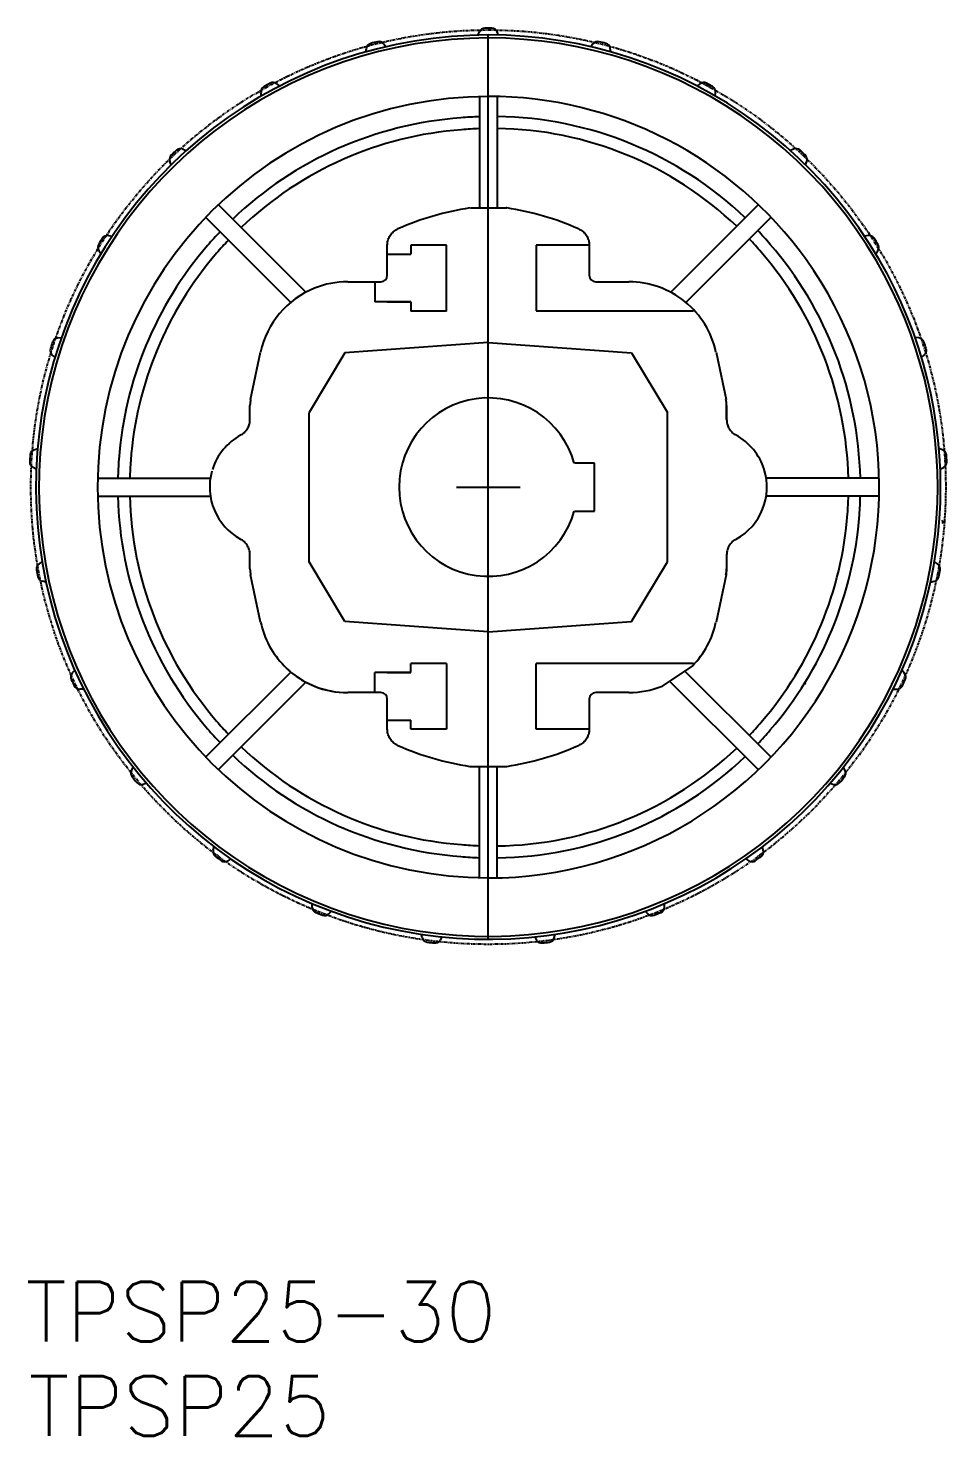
# Model space of a CAD drawing. Extents: x 21 to 383, y 33 to 269.
# Drawn here: x 21.1 to 175, y 33 to 268.8 of the extents above; entities that cross this region are included whole.
import ezdxf

# ---------------------------------------------------------------- set-up
doc = ezdxf.new("R2010")
doc.units = 0
doc.header["$MEASUREMENT"] = 0
doc.linetypes.add('CENTER', pattern=[17.5, 13, -1.5, 1.5, -1.5])
doc.linetypes.add('PHANTOM', pattern=[0.8, 0.45, -0.05, 0.1, -0.05, 0.1, -0.05])
doc.layers.get('0').update_dxf_attribs({"linetype": 'CONTINUOUS'})
doc.layers.add('CENTER', color=1, linetype='CENTER')
doc.styles.get("Standard").update_dxf_attribs({"font": 'txt.shx', "bigfont": 'extfont.shx'})

msp = doc.modelspace()

# ---------------------------------------------------------------- linework, layer by layer
at = {"color": 7, "linetype": 'Continuous'}
for p, q in [((96.46, 267.66), (96.69, 268.21)), ((98.19, 206.93), (98.19, 267.68)), ((99.92, 267.66), (99.69, 268.21)), ((77.68, 264.85), (77.77, 265.44)), ((80.67, 266.19), (81.04, 265.71)), ((115.71, 266.19), (115.34, 265.71)), ((118.7, 264.85), (118.62, 265.44)), ((62.75, 259.5), (63.23, 259.13)), ((133.63, 259.5), (133.15, 259.13)), ((60.19, 257.45), (60.12, 258.05)), ((96.69, 257.35), (96.69, 238.72)), ((99.69, 257.38), (99.69, 238.72)), ((136.19, 257.45), (136.26, 258.05)), ((47.06, 248.56), (47.61, 248.32)), ((149.32, 248.56), (148.77, 248.32)), ((45.09, 245.95), (44.88, 246.51)), ((151.3, 245.95), (151.51, 246.51)), ((52.99, 239.25), (67.65, 224.59)), ((95.21, 238.72), (101.18, 238.72)), ((95.21, 238.72), (101.18, 238.72)), ((143.41, 239.27), (128.73, 224.59)), ((50.87, 237.12), (65.11, 222.89)), ((145.54, 237.15), (131.27, 222.89)), ((34.58, 234.07), (35.18, 233.97)), ((161.8, 234.07), (161.2, 233.97)), ((33.32, 231.04), (32.98, 231.54)), ((81.28, 227.43), (81.28, 232.46)), ((81.28, 227.43), (81.28, 232.46)), ((91.19, 232.46), (85.19, 232.46)), ((91.19, 232.46), (85.19, 232.46)), ((85.19, 232.46), (85.19, 230.95)), ((91.19, 221.44), (91.19, 232.46)), ((115.1, 232.46), (106.19, 232.46)), ((106.19, 232.46), (106.19, 221.46)), ((115.1, 232.46), (115.1, 227.43)), ((115.1, 232.46), (115.1, 227.43)), ((163.06, 231.04), (163.4, 231.54)), ((81.28, 230.95), (85.19, 230.95)), ((74.65, 226.34), (80.19, 226.34)), ((74.65, 226.34), (80.19, 226.34)), ((79.19, 226.34), (79.19, 222.95)), ((116.19, 226.34), (121.73, 226.34)), ((116.19, 226.34), (121.73, 226.34)), ((85.19, 222.95), (79.19, 222.95)), ((81.28, 222.95), (85.19, 222.95)), ((85.19, 222.95), (85.19, 221.44)), ((131.66, 222.58), (131.66, 222.59)), ((91.19, 221.44), (85.19, 221.44)), ((132.57, 221.44), (106.19, 221.44)), ((26.1, 216.93), (26.7, 216.98)), ((170.28, 216.93), (169.68, 216.98)), ((98.19, 216.18), (74.19, 214.43)), ((98.19, 167.68), (98.19, 216.18)), ((98.19, 216.18), (122.19, 214.43)), ((25.63, 213.68), (25.17, 214.07)), ((58.38, 206.63), (60.06, 214.53)), ((58.38, 206.63), (60.06, 214.53)), ((74.19, 214.43), (68.19, 204.43)), ((122.19, 214.43), (128.19, 204.43)), ((136.32, 214.53), (138, 206.63)), ((136.32, 214.53), (138, 206.63)), ((170.75, 213.68), (171.21, 214.07)), ((58.28, 203.27), (58.28, 205.61)), ((58.28, 203.27), (58.28, 205.61)), ((138.1, 203.27), (138.1, 205.61)), ((138.1, 205.61), (138.1, 203.27)), ((68.19, 179.43), (68.19, 204.43)), ((128.19, 179.43), (128.19, 204.43)), ((22.15, 198.21), (22.72, 198.41)), ((174.23, 198.21), (173.66, 198.41)), ((116, 195.93), (112.6, 195.93)), ((116, 187.93), (116, 195.93)), ((22.5, 194.95), (21.96, 195.22)), ((32.77, 193.43), (51.64, 193.43)), ((163.65, 193.43), (144.74, 193.43)), ((173.88, 194.95), (174.42, 195.22)), ((32.77, 190.43), (51.64, 190.43)), ((163.65, 190.43), (144.74, 190.43)), ((112.6, 187.93), (116, 187.93)), ((174.63, 186.34), (174.13, 185.84)), ((174.63, 185.84), (174.13, 186.34)), ((22.98, 179.11), (23.48, 179.44)), ((58.28, 178.24), (58.28, 180.58)), ((58.28, 178.24), (58.28, 180.58)), ((74.19, 169.43), (68.19, 179.43)), ((122.19, 169.43), (128.19, 179.43)), ((138.1, 180.58), (138.1, 178.24)), ((138.1, 180.58), (138.1, 178.24)), ((173.41, 179.11), (172.9, 179.44)), ((60.06, 169.33), (58.38, 177.22)), ((60.06, 169.33), (58.38, 177.22)), ((98.19, 116.18), (98.19, 176.93)), ((138, 177.22), (136.32, 169.33)), ((138, 177.22), (136.32, 169.33)), ((138.1, 178.24), (138, 177.22)), ((24.13, 176.03), (23.54, 176.16)), ((172.25, 176.03), (172.84, 176.16)), ((98.19, 167.68), (74.19, 169.43)), ((98.19, 167.68), (122.19, 169.43)), ((28.53, 160.8), (28.93, 161.25)), ((50.87, 146.73), (65.11, 160.96)), ((64.01, 161.98), (64.02, 161.97)), ((64.01, 161.98), (64.02, 161.97)), ((64.02, 161.97), (64.72, 161.26)), ((64.02, 161.97), (64.72, 161.26)), ((85.19, 160.9), (79.19, 160.9)), ((79.19, 157.51), (79.19, 160.9)), ((81.28, 160.9), (85.19, 160.9)), ((91.19, 162.41), (85.19, 162.41)), ((85.19, 160.9), (85.19, 162.41)), ((91.19, 162.41), (91.19, 151.4)), ((106.19, 151.4), (106.19, 162.4)), ((132.57, 162.4), (106.19, 162.4)), ((132.37, 161.98), (127.3, 158.59)), ((132.37, 161.98), (127.3, 158.59)), ((145.54, 146.7), (131.11, 161.13)), ((131.66, 161.27), (131.66, 161.26)), ((167.85, 160.8), (167.45, 161.25)), ((30.41, 158.11), (29.8, 158.09)), ((52.99, 144.61), (67.65, 159.26)), ((143.41, 144.58), (128.56, 159.43)), ((165.97, 158.11), (166.58, 158.09)), ((80.19, 157.51), (74.65, 157.51)), ((80.19, 157.51), (74.65, 157.51)), ((81.28, 151.4), (81.28, 156.43)), ((81.28, 151.4), (81.28, 156.43)), ((115.1, 156.43), (115.1, 151.4)), ((115.1, 156.43), (115.1, 151.4)), ((121.73, 157.51), (116.19, 157.51)), ((121.73, 157.51), (116.19, 157.51)), ((81.28, 152.9), (85.19, 152.9)), ((85.19, 151.4), (85.19, 152.9)), ((91.19, 151.4), (85.19, 151.4)), ((91.19, 151.4), (85.19, 151.4)), ((115.1, 151.4), (106.19, 151.4)), ((38.45, 144.46), (38.73, 144.99)), ((95.11, 145.15), (101.28, 145.15)), ((95.11, 145.15), (101.28, 145.15)), ((96.69, 126.51), (96.69, 145.15)), ((99.69, 126.47), (99.69, 145.15)), ((157.93, 144.46), (157.65, 144.99)), ((40.94, 142.32), (40.37, 142.14)), ((155.44, 142.32), (156.01, 142.14)), ((52.14, 131.09), (52.27, 131.68)), ((144.24, 131.09), (144.11, 131.68)), ((55.08, 129.64), (54.57, 129.33)), ((141.3, 129.64), (141.82, 129.33)), ((68.71, 121.55), (68.7, 122.15)), ((71.92, 120.88), (71.5, 120.45)), ((124.46, 120.88), (124.88, 120.45)), ((127.67, 121.55), (127.68, 122.15)), ((87.14, 116.43), (86.98, 117.01)), ((90.42, 116.58), (90.12, 116.06)), ((105.96, 116.58), (106.26, 116.06)), ((109.24, 116.43), (109.4, 117.01))]:
    msp.add_line(p, q, dxfattribs=at)
at = {"color": 3, "linetype": 'PHANTOM'}
msp.add_circle((98.19, 191.93), 76.6, dxfattribs=at)
at = {"color": 7, "linetype": 'Continuous'}
for centre, radius, start, end in [((98.19, 191.93), 75.75, 30.2477, 325.7493), ((98.19, 191.93), 75.25, 30.2772, 325.72), ((98.19, 191.93), 76.9, 103.9631, 104.8369), ((79.88, 265.58), 1, 37.2, 103.9631), ((97.61, 267.82), 1, 90.4369, 157.2), ((98.19, 191.93), 76.9, 89.5631, 90.4369), ((98.77, 267.82), 1, 22.8, 89.5631), ((116.5, 265.58), 1, 76.0369, 142.8), ((98.19, 191.93), 76.9, 75.1631, 76.0369), ((78.75, 265.3), 1, 104.8369, 171.6), ((117.63, 265.3), 1, 8.4, 75.1631), ((98.19, 191.93), 76.9, 118.3631, 119.2369), ((62.13, 258.72), 1, 51.6, 118.3631), ((134.25, 258.72), 1, 61.6369, 128.4), ((98.19, 191.93), 76.9, 60.7631, 61.6369), ((98.19, 191.93), 65.44, 90, 270), ((61.12, 258.16), 1, 119.2369, 186), ((98.19, 191.93), 65.47, 35.6339, 90), ((135.26, 258.16), 1, 354, 60.7631), ((98.19, 191.93), 62.05, 94.2644, 133.6148), ((98.87, 192.79), 61.24, 92.0379, 94.9571), ((98.87, 192.79), 61.24, 46.2782, 89.2307), ((98.19, 191.93), 60.05, 94.2644, 133.5687), ((98.87, 192.79), 59.24, 92.1054, 94.979), ((98.87, 192.79), 59.24, 46.3215, 89.2035), ((98.19, 191.93), 76.9, 132.7631, 133.6369), ((46.66, 247.65), 1, 66, 132.7631), ((149.72, 247.65), 1, 47.2369, 114), ((98.19, 191.93), 76.9, 46.3631, 47.2369), ((45.81, 246.86), 1, 133.6369, 200.4), ((150.57, 246.86), 1, 339.6, 46.3631), ((102.19, 191.93), 47.31, 98.6129, 113.8448), ((102.19, 191.93), 47.31, 98.6129, 113.8448), ((94.19, 191.93), 47.31, 66.1552, 81.3871), ((94.19, 191.93), 47.31, 66.1552, 81.3871), ((98.19, 191.93), 76.9, 147.1631, 148.0369), ((34.42, 233.08), 1, 80.4, 147.1631), ((98.19, 191.93), 62.05, 136.3852, 139.2644), ((98.87, 192.79), 59.24, 40.531, 43.4199), ((98.87, 192.79), 61.24, 40.5374, 43.4712), ((161.96, 233.08), 1, 32.8369, 99.6), ((98.19, 191.93), 76.9, 31.9631, 32.8369), ((33.8, 232.11), 1, 148.0369, 214.8), ((98.19, 191.93), 62.05, 139.2644, 175.7356), ((98.19, 191.93), 60.05, 139.2644, 175.7356), ((98.19, 191.93), 60.05, 136.4313, 139.2644), ((98.19, 191.93), 60.32, 1.4249, 40.7383), ((98.19, 191.93), 62.32, 1.3792, 40.7383), ((162.58, 232.11), 1, 325.2, 31.9631), ((98.19, 191.93), 65.47, 270, 35.6339), ((98.19, 191.93), 75.25, 325.72, 30.2772), ((98.19, 191.93), 75.75, 325.7493, 30.2477), ((80.19, 227.43), 1.09, 270, 0), ((80.19, 227.43), 1.09, 270, 0), ((116.19, 227.43), 1.09, 180, 270), ((116.19, 227.43), 1.09, 180, 270), ((74.65, 211.43), 14.91, 111.9466, 168), ((74.65, 211.43), 14.91, 111.9466, 168), ((74.65, 211.43), 14.91, 90, 111.9466), ((74.65, 211.43), 14.91, 90, 111.9466), ((121.73, 211.43), 14.91, 50.9186, 90), ((121.73, 211.43), 14.91, 50.9186, 90), ((121.73, 211.43), 14.91, 68.0534, 68.0893), ((121.73, 211.43), 14.91, 12, 50.9186), ((121.73, 211.43), 14.91, 12, 50.9186), ((121.73, 211.43), 14.91, 44.4842, 44.5173), ((25.83, 214.83), 1, 162.4369, 229.2), ((98.19, 191.93), 76.9, 161.5631, 162.4369), ((26.19, 215.93), 1, 94.8, 161.5631), ((170.19, 215.93), 1, 18.4369, 85.2), ((98.19, 191.93), 76.9, 17.5631, 18.4369), ((170.55, 214.83), 1, 310.8, 17.5631), ((63.19, 205.61), 4.91, 168, 180), ((63.19, 205.61), 4.91, 168, 180), ((98.19, 191.93), 14.95, 15.519, 344.481), ((98.19, 191.93), 14.95, 15.519, 344.481), ((133.19, 205.61), 4.91, 0, 12), ((133.19, 205.61), 4.91, 0, 12), ((61.44, 191.93), 9.91, 118.5062, 162.4891), ((61.44, 191.93), 9.91, 118.5062, 162.4891), ((134.94, 191.93), 9.91, 17.5631, 61.4938), ((134.94, 191.93), 9.91, 17.5631, 61.4938), ((22.48, 197.27), 1, 109.2, 175.9631), ((173.9, 197.27), 1, 4.0369, 70.8), ((98.19, 191.93), 76.9, 175.9631, 176.8369), ((22.41, 196.12), 1, 176.8369, 243.6), ((98.19, 191.93), 62.05, 175.7356, 178.6148), ((98.19, 191.93), 60.05, 175.7356, 178.5687), ((173.97, 196.12), 1, 296.4, 3.1631), ((98.19, 191.93), 76.9, 3.1631, 4.0369), ((61.44, 191.93), 9.91, 164.3782, 241.4938), ((61.44, 191.93), 9.91, 164.3782, 241.4938), ((134.94, 191.93), 9.91, 298.5062, 17.5109), ((134.94, 191.93), 9.91, 298.5062, 17.5109), ((134.94, 191.93), 9.91, 17.5109, 17.5631), ((98.19, 191.93), 62.05, 181.3852, 220.7356), ((98.19, 191.93), 60.05, 181.4313, 220.7356), ((134.94, 191.93), 9.91, 342.4369, 342.4891), ((98.19, 191.93), 60.32, 355.7383, 358.5751), ((98.19, 191.93), 62.32, 355.7383, 358.6208), ((98.19, 191.93), 60.32, 319.2617, 355.7383), ((98.19, 191.93), 62.32, 319.2617, 355.7383), ((23.53, 178.27), 1, 123.6, 190.3631), ((98.19, 191.93), 76.9, 190.3631, 191.2369), ((23.75, 177.14), 1, 191.2369, 258), ((63.19, 178.24), 4.91, 180, 192), ((63.19, 178.24), 4.91, 180, 192), ((133.19, 178.24), 4.91, 348, 0), ((172.64, 177.14), 1, 282, 348.7631), ((172.85, 178.27), 1, 349.6369, 56.4), ((98.19, 191.93), 76.9, 348.7631, 349.6369), ((74.65, 172.43), 14.91, 192, 224.5173), ((74.65, 172.43), 14.91, 192, 224.5173), ((121.73, 172.43), 14.91, 315.5158, 348), ((121.73, 172.43), 14.91, 315.5158, 348), ((29.27, 160.14), 1, 138, 204.7631), ((74.65, 172.45), 14.94, 226.4951, 269.9828), ((74.68, 172.61), 15.09, 228.7253, 269.8828), ((121.73, 172.43), 14.91, 315.4827, 315.5158), ((167.11, 160.14), 1, 335.2369, 42), ((98.19, 191.93), 76.9, 204.7631, 205.6369), ((29.76, 159.09), 1, 205.6369, 272.4), ((121.73, 172.43), 14.91, 270, 291.9107), ((121.73, 172.43), 14.91, 270, 291.9107), ((166.62, 159.09), 1, 267.6, 334.3631), ((98.19, 191.93), 76.9, 334.3631, 335.2369), ((80.19, 156.43), 1.09, 0, 90), ((80.19, 156.43), 1.09, 0, 90), ((116.19, 156.43), 1.09, 90, 180), ((116.19, 156.43), 1.09, 90, 180), ((98.19, 191.93), 62.05, 220.7356, 223.6148), ((98.19, 191.93), 60.05, 220.7356, 223.5687), ((98.87, 191.06), 59.24, 316.5801, 319.469), ((98.87, 191.06), 61.24, 316.5288, 319.4626), ((102.19, 191.93), 47.31, 246.1552, 261.3871), ((102.19, 191.93), 47.31, 246.1552, 261.3871), ((94.19, 191.93), 47.31, 278.6129, 293.8448), ((94.19, 191.93), 47.31, 278.6129, 293.8448), ((98.19, 191.93), 62.05, 226.3852, 265.7356), ((98.19, 191.93), 60.05, 226.4313, 265.7356), ((98.87, 191.06), 59.24, 270.7965, 313.6785), ((98.87, 191.06), 61.24, 270.7693, 313.7218), ((39.34, 143.99), 1, 152.4, 219.1631), ((157.04, 143.99), 1, 320.8369, 27.6), ((98.19, 191.93), 76.9, 219.1631, 220.0369), ((40.08, 143.1), 1, 220.0369, 286.8), ((156.3, 143.1), 1, 253.2, 319.9631), ((98.19, 191.93), 76.9, 319.9631, 320.8369), ((53.11, 130.86), 1, 166.8, 233.5631), ((98.19, 191.93), 76.9, 233.5631, 234.4369), ((98.87, 191.06), 61.24, 265.0429, 267.9621), ((98.87, 191.06), 59.24, 265.021, 267.8946), ((98.19, 191.93), 76.9, 305.5631, 306.4369), ((143.27, 130.86), 1, 306.4369, 13.2), ((54.05, 130.18), 1, 234.4369, 301.2), ((142.33, 130.18), 1, 238.8, 305.5631), ((69.71, 121.57), 1, 181.2, 247.9631), ((98.19, 191.93), 76.9, 247.9631, 248.8369), ((70.79, 121.15), 1, 248.8369, 315.6), ((125.59, 121.15), 1, 224.4, 291.1631), ((98.19, 191.93), 76.9, 291.1631, 292.0369), ((126.67, 121.57), 1, 292.0369, 358.8), ((88.1, 116.7), 1, 195.6, 262.3631), ((98.19, 191.93), 76.9, 262.3631, 263.2369), ((89.25, 116.56), 1, 263.2369, 330), ((107.13, 116.56), 1, 210, 276.7631), ((98.19, 191.93), 76.9, 276.7631, 277.6369), ((108.28, 116.7), 1, 277.6369, 344.4)]:
    msp.add_arc(centre, radius, start, end, dxfattribs=at)
for points, knots in [([(101.28, 238.7), (101.26, 238.71), (101.23, 238.71), (101.2, 238.72), (101.18, 238.72)], [0, 0, 0, 0, 0.05183453, 0.09495247, 0.09495247, 0.09495247, 0.09495247]), ([(101.18, 238.72), (101.2, 238.72), (101.23, 238.71), (101.26, 238.71), (101.28, 238.7)], [0, 0, 0, 0, 0.04746981, 0.09495247, 0.09495247, 0.09495247, 0.09495247]), ([(101.28, 238.7), (101.26, 238.71), (101.23, 238.71), (101.2, 238.72), (101.18, 238.72)], [0, 0, 0, 0, 0.05183453, 0.09495247, 0.09495247, 0.09495247, 0.09495247]), ([(101.18, 238.72), (101.2, 238.72), (101.23, 238.71), (101.26, 238.71), (101.28, 238.7)], [0, 0, 0, 0, 0.04746981, 0.09495247, 0.09495247, 0.09495247, 0.09495247]), ([(81.28, 232.46), (81.28, 232.58), (81.29, 232.84), (81.37, 233.21), (81.49, 233.58), (81.65, 233.93), (81.87, 234.26), (82.12, 234.55), (82.41, 234.81), (82.72, 235.03), (82.95, 235.15), (83.06, 235.2)], [0, 0, 0, 0, 0.378433, 0.760624, 1.146996, 1.53488, 1.92327, 2.311243, 2.697711, 3.081393, 3.460984, 3.460984, 3.460984, 3.460984]), ([(81.28, 232.46), (81.28, 232.58), (81.29, 232.84), (81.37, 233.21), (81.49, 233.58), (81.65, 233.93), (81.87, 234.26), (82.12, 234.55), (82.41, 234.81), (82.72, 235.03), (82.95, 235.15), (83.06, 235.2)], [0, 0, 0, 0, 0.378433, 0.760624, 1.146996, 1.53488, 1.92327, 2.311243, 2.697711, 3.081393, 3.460984, 3.460984, 3.460984, 3.460984]), ([(113.32, 235.2), (113.43, 235.15), (113.66, 235.03), (113.97, 234.81), (114.26, 234.55), (114.51, 234.26), (114.73, 233.93), (114.89, 233.58), (115.01, 233.21), (115.09, 232.84), (115.1, 232.58), (115.1, 232.46)], [0, 0, 0, 0, 0.379633, 0.763016, 1.149252, 1.537062, 1.925338, 2.313158, 2.699512, 3.082067, 3.460984, 3.460984, 3.460984, 3.460984]), ([(113.32, 235.2), (113.43, 235.15), (113.66, 235.03), (113.97, 234.81), (114.26, 234.55), (114.51, 234.26), (114.73, 233.93), (114.89, 233.58), (115.01, 233.21), (115.09, 232.84), (115.1, 232.58), (115.1, 232.46)], [0, 0, 0, 0, 0.379633, 0.763016, 1.149252, 1.537062, 1.925338, 2.313158, 2.699512, 3.082067, 3.460984, 3.460984, 3.460984, 3.460984]), ([(56.71, 200.64), (56.81, 200.7), (57.02, 200.82), (57.3, 201.05), (57.55, 201.3), (57.77, 201.59), (57.95, 201.89), (58.09, 202.22), (58.2, 202.56), (58.26, 202.92), (58.28, 203.16), (58.28, 203.27)], [0, 0, 0, 0, 0.357322, 0.714889, 1.072472, 1.430042, 1.787606, 2.14516, 2.502716, 2.860261, 3.217418, 3.217418, 3.217418, 3.217418]), ([(56.71, 200.64), (56.81, 200.7), (57.02, 200.82), (57.3, 201.05), (57.55, 201.3), (57.77, 201.59), (57.95, 201.89), (58.09, 202.22), (58.2, 202.56), (58.26, 202.92), (58.28, 203.16), (58.28, 203.27)], [0, 0, 0, 0, 0.357322, 0.714889, 1.072472, 1.430042, 1.787606, 2.14516, 2.502716, 2.860261, 3.217418, 3.217418, 3.217418, 3.217418]), ([(138.1, 203.27), (138.1, 203.16), (138.12, 202.92), (138.18, 202.56), (138.29, 202.22), (138.43, 201.89), (138.62, 201.59), (138.83, 201.3), (139.08, 201.05), (139.36, 200.82), (139.57, 200.7), (139.67, 200.64)], [0, 0, 0, 0, 0.357365, 0.714864, 1.072375, 1.429883, 1.787402, 2.144927, 2.502463, 2.859985, 3.217418, 3.217418, 3.217418, 3.217418]), ([(138.1, 203.27), (138.1, 203.16), (138.12, 202.92), (138.18, 202.56), (138.29, 202.22), (138.43, 201.89), (138.62, 201.59), (138.83, 201.3), (139.08, 201.05), (139.36, 200.82), (139.57, 200.7), (139.67, 200.64)], [0, 0, 0, 0, 0.357365, 0.714864, 1.072375, 1.429883, 1.787402, 2.144927, 2.502463, 2.859985, 3.217418, 3.217418, 3.217418, 3.217418]), ([(58.28, 180.58), (58.28, 180.7), (58.26, 180.94), (58.2, 181.29), (58.09, 181.63), (57.95, 181.96), (57.77, 182.27), (57.55, 182.55), (57.3, 182.81), (57.02, 183.03), (56.81, 183.16), (56.71, 183.22)], [0, 0, 0, 0, 0.357166, 0.714712, 1.072271, 1.429827, 1.787395, 2.144968, 2.502548, 2.860114, 3.217418, 3.217418, 3.217418, 3.217418]), ([(58.28, 180.58), (58.28, 180.7), (58.26, 180.94), (58.2, 181.29), (58.09, 181.63), (57.95, 181.96), (57.77, 182.27), (57.55, 182.55), (57.3, 182.81), (57.02, 183.03), (56.81, 183.16), (56.71, 183.22)], [0, 0, 0, 0, 0.357166, 0.714712, 1.072271, 1.429827, 1.787395, 2.144968, 2.502548, 2.860114, 3.217418, 3.217418, 3.217418, 3.217418]), ([(139.67, 183.22), (139.57, 183.16), (139.36, 183.03), (139.08, 182.81), (138.83, 182.55), (138.62, 182.27), (138.43, 181.96), (138.29, 181.63), (138.18, 181.29), (138.12, 180.94), (138.1, 180.7), (138.1, 180.58)], [0, 0, 0, 0, 0.357426, 0.714946, 1.072481, 1.430008, 1.78753, 2.14504, 2.502553, 2.860053, 3.217418, 3.217418, 3.217418, 3.217418]), ([(139.67, 183.22), (139.57, 183.16), (139.36, 183.03), (139.08, 182.81), (138.83, 182.55), (138.62, 182.27), (138.43, 181.96), (138.29, 181.63), (138.18, 181.29), (138.12, 180.94), (138.1, 180.7), (138.1, 180.58)], [0, 0, 0, 0, 0.357426, 0.714946, 1.072481, 1.430008, 1.78753, 2.14504, 2.502553, 2.860053, 3.217418, 3.217418, 3.217418, 3.217418]), ([(151.27, 159.05), (151.28, 159.06), (151.3, 159.07), (151.33, 159.09), (151.34, 159.11), (151.35, 159.11)], [0, 0, 0, 0, 0.0350315, 0.0700452, 0.1050412, 0.1050412, 0.1050412, 0.1050412]), ([(83.06, 148.65), (82.95, 148.71), (82.72, 148.82), (82.41, 149.04), (82.12, 149.3), (81.87, 149.6), (81.66, 149.92), (81.49, 150.27), (81.37, 150.64), (81.29, 151.02), (81.28, 151.27), (81.28, 151.4)], [0, 0, 0, 0, 0.379288, 0.762767, 1.149101, 1.53701, 1.925386, 2.313305, 2.699757, 3.082406, 3.460983, 3.460983, 3.460983, 3.460983]), ([(83.06, 148.65), (82.95, 148.71), (82.72, 148.82), (82.41, 149.04), (82.12, 149.3), (81.87, 149.6), (81.66, 149.92), (81.49, 150.27), (81.37, 150.64), (81.29, 151.02), (81.28, 151.27), (81.28, 151.4)], [0, 0, 0, 0, 0.379288, 0.762767, 1.149101, 1.53701, 1.925386, 2.313305, 2.699757, 3.082406, 3.460983, 3.460983, 3.460983, 3.460983]), ([(115.1, 151.4), (115.1, 151.27), (115.09, 151.02), (115.01, 150.64), (114.89, 150.27), (114.73, 149.92), (114.51, 149.6), (114.26, 149.3), (113.97, 149.04), (113.66, 148.82), (113.43, 148.71), (113.32, 148.65)], [0, 0, 0, 0, 0.378779, 0.760877, 1.147153, 1.534938, 1.923229, 2.311104, 2.697476, 3.081062, 3.460984, 3.460984, 3.460984, 3.460984]), ([(115.1, 151.4), (115.1, 151.27), (115.09, 151.02), (115.01, 150.64), (114.89, 150.27), (114.73, 149.92), (114.51, 149.6), (114.26, 149.3), (113.97, 149.04), (113.66, 148.82), (113.43, 148.71), (113.32, 148.65)], [0, 0, 0, 0, 0.378779, 0.760877, 1.147153, 1.534938, 1.923229, 2.311104, 2.697476, 3.081062, 3.460984, 3.460984, 3.460984, 3.460984]), ([(138.86, 144.71), (138.87, 144.71), (138.89, 144.71), (138.92, 144.71), (138.94, 144.71), (138.95, 144.7)], [0, 0, 0, 0, 0.02848307, 0.05695626, 0.08541958, 0.08541958, 0.08541958, 0.08541958])]:
    msp.add_open_spline(points, degree=3, knots=knots, dxfattribs=at)
at = {"layer": 'CENTER', "color": 1, "linetype": 'CENTER'}
for p, q in [((98.19, 186.58), (98.19, 197.27)), ((98.19, 186.58), (98.19, 197.27)), ((92.84, 191.93), (103.54, 191.93)), ((92.84, 191.93), (103.54, 191.93))]:
    msp.add_line(p, q, dxfattribs=at)

# ---------------------------------------------------------------- texts
at = {"color": 7, "linetype": 'Continuous'}
for s, p in [('TPSP25-30', (20.71, 48.81)), ('TPSP25', (21.2, 33))]:
    msp.add_text(s, height=10, dxfattribs=at).set_placement(p)

doc.saveas('drawing.dxf')
